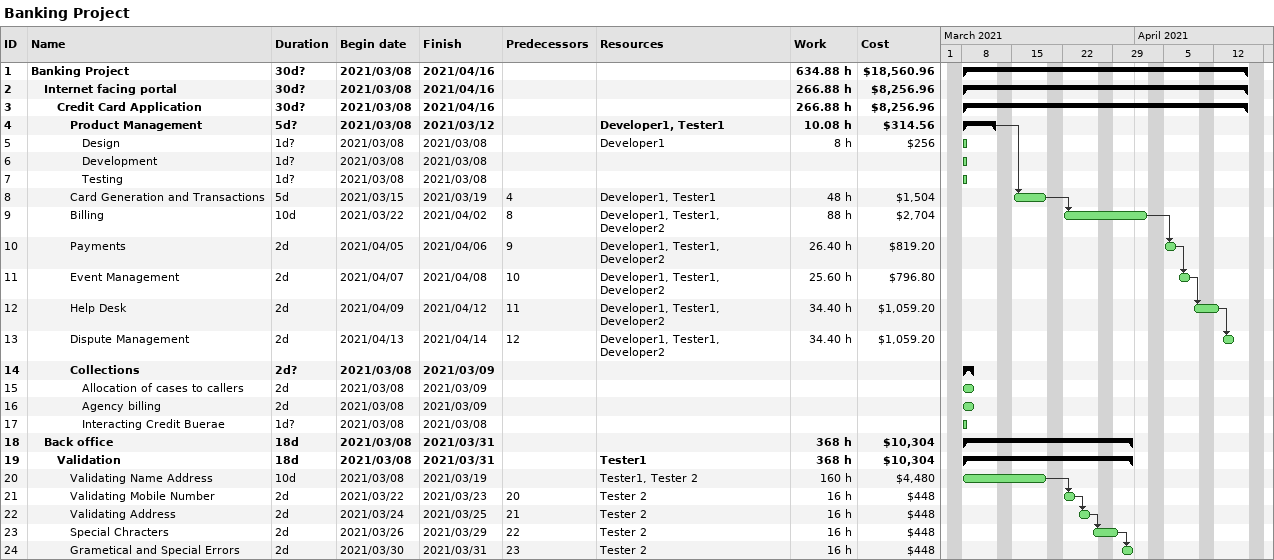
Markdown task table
Banking Project

| ID | Level | Task | Duration | Start | Finish | Predecessors | Resources | Work (h) | Cost ($) |
|---|---|---|---|---|---|---|---|---|---|
| 1 | 1 | **Banking Project** | 30d? | 2021-03-08 | 2021-04-16 |  |  | 634.88 | 18560.96 |
| 2 | 2 | **Internet facing portal** | 30d? | 2021-03-08 | 2021-04-16 |  |  | 266.88 | 8256.96 |
| 3 | 3 | **Credit Card Application** | 30d? | 2021-03-08 | 2021-04-16 |  |  | 266.88 | 8256.96 |
| 4 | 4 | **Product Management** | 5d? | 2021-03-08 | 2021-03-12 |  | Developer1, Tester1 | 10.08 | 314.56 |
| 5 | 5 | Design | 1d? | 2021-03-08 | 2021-03-08 |  | Developer1 | 8 | 256 |
| 6 | 5 | Development | 1d? | 2021-03-08 | 2021-03-08 |  |  |  |  |
| 7 | 5 | Testing | 1d? | 2021-03-08 | 2021-03-08 |  |  |  |  |
| 8 | 4 | Card Generation and Transactions | 5d | 2021-03-15 | 2021-03-19 | 4 | Developer1, Tester1 | 48 | 1504 |
| 9 | 4 | Billing | 10d | 2021-03-22 | 2021-04-02 | 8 | Developer1, Tester1, Developer2 | 88 | 2704 |
| 10 | 4 | Payments | 2d | 2021-04-05 | 2021-04-06 | 9 | Developer1, Tester1, Developer2 | 26.40 | 819.20 |
| 11 | 4 | Event Management | 2d | 2021-04-07 | 2021-04-08 | 10 | Developer1, Tester1, Developer2 | 25.60 | 796.80 |
| 12 | 4 | Help Desk | 2d | 2021-04-09 | 2021-04-12 | 11 | Developer1, Tester1, Developer2 | 34.40 | 1059.20 |
| 13 | 4 | Dispute Management | 2d | 2021-04-13 | 2021-04-14 | 12 | Developer1, Tester1, Developer2 | 34.40 | 1059.20 |
| 14 | 4 | **Collections** | 2d? | 2021-03-08 | 2021-03-09 |  |  |  |  |
| 15 | 5 | Allocation of cases to callers | 2d | 2021-03-08 | 2021-03-09 |  |  |  |  |
| 16 | 5 | Agency billing | 2d | 2021-03-08 | 2021-03-09 |  |  |  |  |
| 17 | 5 | Interacting Credit Buerae | 1d? | 2021-03-08 | 2021-03-08 |  |  |  |  |
| 18 | 2 | **Back office** | 18d | 2021-03-08 | 2021-03-31 |  |  | 368 | 10304 |
| 19 | 3 | **Validation** | 18d | 2021-03-08 | 2021-03-31 |  | Tester1 | 368 | 10304 |
| 20 | 4 | Validating Name Address | 10d | 2021-03-08 | 2021-03-19 |  | Tester1, Tester 2 | 160 | 4480 |
| 21 | 4 | Validating Mobile Number | 2d | 2021-03-22 | 2021-03-23 | 20 | Tester 2 | 16 | 448 |
| 22 | 4 | Validating Address | 2d | 2021-03-24 | 2021-03-25 | 21 | Tester 2 | 16 | 448 |
| 23 | 4 | Special Chracters | 2d | 2021-03-26 | 2021-03-29 | 22 | Tester 2 | 16 | 448 |
| 24 | 4 | Grametical and Special Errors | 2d | 2021-03-30 | 2021-03-31 | 23 | Tester 2 | 16 | 448 |
